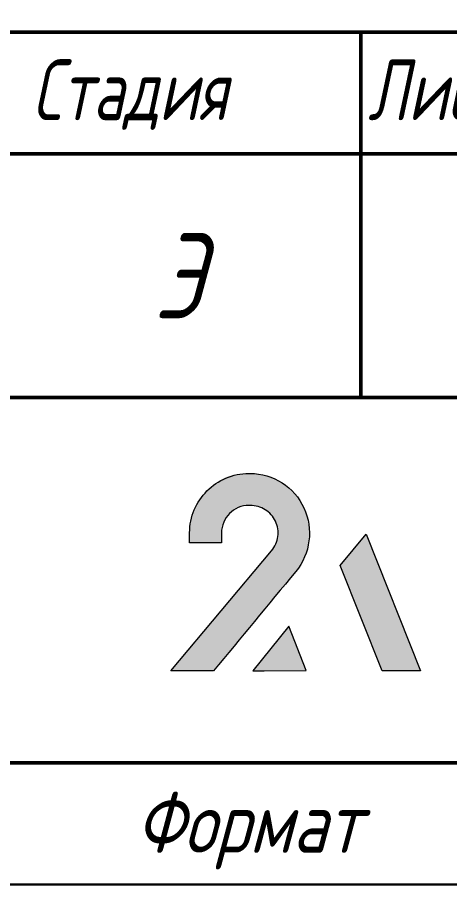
# Model space of a CAD drawing. Header units: millimetres. Extents: x 5341 to 134645, y 2795 to 129189.
# Drawn here: x 62930 to 64706, y 68566 to 72127 of the extents above; entities that cross this region are included whole.
import ezdxf

# ---------------------------------------------------------------- set-up
doc = ezdxf.new("R2010")
doc.units = ezdxf.units.MM
doc.layers.add('peregorodki', color=7, linetype='Continuous', lineweight=20)
doc.layers.add('АР_Рамка', color=7, linetype='Continuous', lineweight=30)
doc.styles.add('GOST 2.304', font='CS_Gost2304.shx', dxfattribs={"oblique": 15})
doc.styles.add('ГОСТ 2.304', font='CS_Gost2304.shx')

# ---------------------------------------------------------------- blocks, each defined once
blk = doc.blocks.new('ЛОГО 2А')
h = blk.add_hatch(color=242)
h.dxf.hatch_style = 1
edge = h.paths.add_edge_path()
edge.add_spline(control_points=[(16951.153, 23259.784), (16950.783, 23260.721), (16950.412, 23261.658), (16950.412, 23261.658)], knot_values=[0, 0, 0, 0, 0.1, 0.1, 0.1, 0.1], degree=3, periodic=0)
edge.add_spline(control_points=[(16950.412, 23261.658), (16950.412, 23261.658), (16949.702, 23260.801), (16949.702, 23260.801)], knot_values=[0.600004, 0.600004, 0.600004, 0.600004, 1, 1, 1, 1], degree=3, periodic=0)
edge.add_spline(control_points=[(16949.702, 23260.801), (16949.702, 23260.801), (16950.846, 23257.91), (16950.846, 23257.91)], knot_values=[0.400002, 0.400002, 0.400002, 0.400002, 0.6, 0.6, 0.6, 0.6], degree=3, periodic=0)
edge.add_spline(control_points=[(16950.846, 23257.91), (16950.846, 23257.91), (16951.895, 23257.91), (16951.895, 23257.91)], knot_values=[0.200002, 0.200002, 0.200002, 0.200002, 0.4, 0.4, 0.4, 0.4], degree=3, periodic=0)
edge.add_spline(control_points=[(16951.895, 23257.91), (16951.895, 23257.91), (16951.524, 23258.847), (16951.153, 23259.784)], knot_values=[0.1, 0.1, 0.1, 0.1, 0.2, 0.2, 0.2, 0.2], degree=3, periodic=0)
edge = h.paths.add_edge_path(flags=17)
edge.add_spline(control_points=[(16948.766, 23257.923), (16948.766, 23257.923), (16948.297, 23259.14), (16948.297, 23259.14)], knot_values=[0.600004, 0.600004, 0.600004, 0.600004, 1, 1, 1, 1], degree=3, periodic=0)
edge.add_spline(control_points=[(16948.297, 23259.14), (16948.297, 23259.14), (16948.05, 23258.833), (16947.804, 23258.525)], knot_values=[0, 0, 0, 0, 0.1, 0.1, 0.1, 0.1], degree=3, periodic=0)
edge.add_spline(control_points=[(16947.804, 23258.525), (16947.557, 23258.217), (16947.31, 23257.91), (16947.31, 23257.91)], knot_values=[0.1, 0.1, 0.1, 0.1, 0.2, 0.2, 0.2, 0.2], degree=3, periodic=0)
edge.add_spline(control_points=[(16947.31, 23257.91), (16947.31, 23257.91), (16947.31, 23257.91), (16947.622, 23257.91), (16947.622, 23257.91)], knot_values=[0.2, 0.2, 0.2, 0.2, 0.3, 0.4, 0.4, 0.4, 0.4], degree=3, periodic=0)
edge.add_spline(control_points=[(16947.622, 23257.91), (16947.622, 23257.91), (16948.766, 23257.923), (16948.766, 23257.923)], knot_values=[0.400002, 0.400002, 0.400002, 0.400002, 0.6, 0.6, 0.6, 0.6], degree=3, periodic=0)
edge = h.paths.add_edge_path()
edge.add_spline(control_points=[(16946.229, 23257.91), (16946.986, 23258.819), (16947.717, 23259.713), (16948.484, 23260.634), (16948.484, 23260.634)], knot_values=[0.863636, 0.863636, 0.863636, 0.863636, 0.886364, 0.909091, 0.909091, 0.909091, 0.909091], degree=3, periodic=0)
edge.add_spline(control_points=[(16948.484, 23260.634), (16948.685, 23260.878), (16948.807, 23261.17), (16948.845, 23261.472), (16948.845, 23261.472)], knot_values=[0.818182, 0.818182, 0.818182, 0.818182, 0.840909, 0.863636, 0.863636, 0.863636, 0.863636], degree=3, periodic=0)
edge.add_spline(control_points=[(16948.845, 23261.472), (16948.884, 23261.774), (16948.839, 23262.087), (16948.707, 23262.373), (16948.707, 23262.373)], knot_values=[0.772727, 0.772727, 0.772727, 0.772727, 0.795455, 0.818182, 0.818182, 0.818182, 0.818182], degree=3, periodic=0)
edge.add_spline(control_points=[(16948.707, 23262.373), (16948.574, 23262.66), (16948.364, 23262.896), (16948.107, 23263.06), (16948.107, 23263.06)], knot_values=[0.727273, 0.727273, 0.727273, 0.727273, 0.75, 0.772727, 0.772727, 0.772727, 0.772727], degree=3, periodic=0)
edge.add_spline(control_points=[(16948.107, 23263.06), (16947.85, 23263.224), (16947.548, 23263.317), (16947.233, 23263.317), (16947.233, 23263.317)], knot_values=[0.681818, 0.681818, 0.681818, 0.681818, 0.704545, 0.727273, 0.727273, 0.727273, 0.727273], degree=3, periodic=0)
edge.add_spline(control_points=[(16947.233, 23263.317), (16947.233, 23263.317), (16947.204, 23263.317), (16947.204, 23263.317), (16947.204, 23263.317)], knot_values=[0.636364, 0.636364, 0.636364, 0.636364, 0.659091, 0.681818, 0.681818, 0.681818, 0.681818], degree=3, periodic=0)
edge.add_spline(control_points=[(16947.204, 23263.317), (16946.755, 23263.317), (16946.348, 23263.134), (16946.052, 23262.838), (16946.052, 23262.838)], knot_values=[0.590909, 0.590909, 0.590909, 0.590909, 0.613636, 0.636364, 0.636364, 0.636364, 0.636364], degree=3, periodic=0)
edge.add_spline(control_points=[(16946.052, 23262.838), (16945.758, 23262.544), (16945.576, 23262.137), (16945.576, 23261.687), (16945.576, 23261.687)], knot_values=[0.545455, 0.545455, 0.545455, 0.545455, 0.568182, 0.590909, 0.590909, 0.590909, 0.590909], degree=3, periodic=0)
edge.add_spline(control_points=[(16945.576, 23261.687), (16945.576, 23261.687), (16945.576, 23261.418), (16945.576, 23261.418), (16945.576, 23261.418)], knot_values=[0.5, 0.5, 0.5, 0.5, 0.522727, 0.545455, 0.545455, 0.545455, 0.545455], degree=3, periodic=0)
edge.add_spline(control_points=[(16945.576, 23261.418), (16945.576, 23261.418), (16946.45, 23261.418), (16946.45, 23261.418), (16946.45, 23261.418)], knot_values=[0.454545, 0.454545, 0.454545, 0.454545, 0.477273, 0.5, 0.5, 0.5, 0.5], degree=3, periodic=0)
edge.add_spline(control_points=[(16946.45, 23261.418), (16946.45, 23261.418), (16946.45, 23261.687), (16946.45, 23261.687), (16946.45, 23261.687)], knot_values=[0.409091, 0.409091, 0.409091, 0.409091, 0.431818, 0.454545, 0.454545, 0.454545, 0.454545], degree=3, periodic=0)
edge.add_spline(control_points=[(16946.45, 23261.687), (16946.45, 23261.896), (16946.534, 23262.086), (16946.671, 23262.222), (16946.671, 23262.222)], knot_values=[0.363636, 0.363636, 0.363636, 0.363636, 0.386364, 0.409091, 0.409091, 0.409091, 0.409091], degree=3, periodic=0)
edge.add_spline(control_points=[(16946.671, 23262.222), (16946.807, 23262.358), (16946.995, 23262.442), (16947.204, 23262.442), (16947.204, 23262.442)], knot_values=[0.318182, 0.318182, 0.318182, 0.318182, 0.340909, 0.363636, 0.363636, 0.363636, 0.363636], degree=3, periodic=0)
edge.add_spline(control_points=[(16947.233, 23262.442), (16947.382, 23262.442), (16947.524, 23262.4), (16947.644, 23262.325), (16947.644, 23262.325)], knot_values=[0.227273, 0.227273, 0.227273, 0.227273, 0.25, 0.272727, 0.272727, 0.272727, 0.272727], degree=3, periodic=0)
edge.add_spline(control_points=[(16947.644, 23262.325), (16947.644, 23262.325), (16947.645, 23262.325), (16947.645, 23262.325), (16947.645, 23262.325)], knot_values=[0.181818, 0.181818, 0.181818, 0.181818, 0.204545, 0.227273, 0.227273, 0.227273, 0.227273], degree=3, periodic=0)
edge.add_spline(control_points=[(16947.645, 23262.325), (16947.765, 23262.249), (16947.865, 23262.141), (16947.928, 23262.008), (16947.928, 23262.008)], knot_values=[0.136364, 0.136364, 0.136364, 0.136364, 0.159091, 0.181818, 0.181818, 0.181818, 0.181818], degree=3, periodic=0)
edge.add_spline(control_points=[(16947.928, 23262.008), (16947.991, 23261.877), (16948.012, 23261.732), (16947.994, 23261.592), (16947.994, 23261.592)], knot_values=[0.090909, 0.090909, 0.090909, 0.090909, 0.113636, 0.136364, 0.136364, 0.136364, 0.136364], degree=3, periodic=0)
edge.add_spline(control_points=[(16947.994, 23261.592), (16947.975, 23261.451), (16947.917, 23261.314), (16947.821, 23261.2), (16947.821, 23261.2)], knot_values=[0.045455, 0.045455, 0.045455, 0.045455, 0.068182, 0.090909, 0.090909, 0.090909, 0.090909], degree=3, periodic=0)
edge.add_spline(control_points=[(16947.821, 23261.2), (16947.821, 23261.2), (16947.132, 23260.377), (16946.443, 23259.555)], knot_values=[0.022727, 0.022727, 0.022727, 0.022727, 0.045455, 0.045455, 0.045455, 0.045455], degree=3, periodic=0)
edge.add_spline(control_points=[(16946.443, 23259.555), (16945.754, 23258.732), (16945.064, 23257.91), (16945.064, 23257.91)], knot_values=[0, 0, 0, 0, 0.022727, 0.022727, 0.022727, 0.022727], degree=3, periodic=0)
edge.add_spline(control_points=[(16945.064, 23257.91), (16945.064, 23257.91), (16946.229, 23257.91), (16946.229, 23257.91), (16946.229, 23257.91)], knot_values=[0.909091, 0.909091, 0.909091, 0.909091, 0.954545, 1, 1, 1, 1], degree=3, periodic=0)
at = {"layer": 'peregorodki', "color": 242}
for points, knots in [([(16946.052, 23262.838), (16946.052, 23262.838), (16946.348, 23263.134), (16946.755, 23263.317), (16947.204, 23263.317)], [0.59090909, 0.59090909, 0.59090909, 0.59090909, 0.5909091, 0.63636364, 0.63636364, 0.63636364, 0.63636364]), ([(16947.204, 23263.317), (16947.204, 23263.317), (16947.204, 23263.317), (16947.233, 23263.317), (16947.233, 23263.317)], [0.63636364, 0.63636364, 0.63636364, 0.63636364, 0.63636365, 0.68181818, 0.68181818, 0.68181818, 0.68181818]), ([(16947.233, 23263.317), (16947.233, 23263.317), (16947.548, 23263.317), (16947.85, 23263.224), (16948.107, 23263.06)], [0.68181818, 0.68181818, 0.68181818, 0.68181818, 0.68181819, 0.72727273, 0.72727273, 0.72727273, 0.72727273]), ([(16948.107, 23263.06), (16948.107, 23263.06), (16948.364, 23262.896), (16948.574, 23262.66), (16948.707, 23262.373)], [0.72727273, 0.72727273, 0.72727273, 0.72727273, 0.72727274, 0.77272727, 0.77272727, 0.77272727, 0.77272727]), ([(16945.576, 23261.687), (16945.576, 23261.687), (16945.576, 23262.137), (16945.758, 23262.544), (16946.052, 23262.838)], [0.54545455, 0.54545455, 0.54545455, 0.54545455, 0.54545456, 0.59090909, 0.59090909, 0.59090909, 0.59090909]), ([(16947.204, 23262.442), (16947.204, 23262.442), (16946.995, 23262.442), (16946.807, 23262.358), (16946.671, 23262.222)], [0.31818182, 0.31818182, 0.31818182, 0.31818182, 0.31818183, 0.36363636, 0.36363636, 0.36363636, 0.36363636]), ([(16947.233, 23262.442), (16947.233, 23262.442), (16947.233, 23262.442), (16947.204, 23262.442), (16947.204, 23262.442)], [0.27272727, 0.27272727, 0.27272727, 0.27272727, 0.27272728, 0.31818182, 0.31818182, 0.31818182, 0.31818182]), ([(16947.644, 23262.325), (16947.644, 23262.325), (16947.524, 23262.4), (16947.382, 23262.442), (16947.233, 23262.442)], [0.22727273, 0.22727273, 0.22727273, 0.22727273, 0.22727274, 0.27272727, 0.27272727, 0.27272727, 0.27272727]), ([(16946.671, 23262.222), (16946.671, 23262.222), (16946.534, 23262.086), (16946.45, 23261.896), (16946.45, 23261.687)], [0.36363636, 0.36363636, 0.36363636, 0.36363636, 0.36363637, 0.40909091, 0.40909091, 0.40909091, 0.40909091]), ([(16947.645, 23262.325), (16947.645, 23262.325), (16947.645, 23262.325), (16947.644, 23262.325), (16947.644, 23262.325)], [0.18181818, 0.18181818, 0.18181818, 0.18181818, 0.18181819, 0.22727273, 0.22727273, 0.22727273, 0.22727273]), ([(16947.928, 23262.008), (16947.928, 23262.008), (16947.865, 23262.141), (16947.765, 23262.249), (16947.645, 23262.325)], [0.13636364, 0.13636364, 0.13636364, 0.13636364, 0.13636365, 0.18181818, 0.18181818, 0.18181818, 0.18181818]), ([(16948.707, 23262.373), (16948.707, 23262.373), (16948.839, 23262.087), (16948.884, 23261.774), (16948.845, 23261.472)], [0.77272727, 0.77272727, 0.77272727, 0.77272727, 0.77272728, 0.81818182, 0.81818182, 0.81818182, 0.81818182]), ([(16947.994, 23261.592), (16947.994, 23261.592), (16948.012, 23261.732), (16947.991, 23261.877), (16947.928, 23262.008)], [0.09090909, 0.09090909, 0.09090909, 0.09090909, 0.0909091, 0.13636364, 0.13636364, 0.13636364, 0.13636364]), ([(16945.576, 23261.418), (16945.576, 23261.418), (16945.576, 23261.418), (16945.576, 23261.687), (16945.576, 23261.687)], [0.5, 0.5, 0.5, 0.5, 0.50000001, 0.54545455, 0.54545455, 0.54545455, 0.54545455]), ([(16946.45, 23261.687), (16946.45, 23261.687), (16946.45, 23261.687), (16946.45, 23261.418), (16946.45, 23261.418)], [0.40909091, 0.40909091, 0.40909091, 0.40909091, 0.40909092, 0.45454545, 0.45454545, 0.45454545, 0.45454545]), ([(16947.821, 23261.2), (16947.821, 23261.2), (16947.917, 23261.314), (16947.975, 23261.451), (16947.994, 23261.592)], [0.04545455, 0.04545455, 0.04545455, 0.04545455, 0.04545456, 0.09090909, 0.09090909, 0.09090909, 0.09090909]), ([(16949.702, 23260.801), (16949.702, 23260.801), (16949.702, 23260.801), (16950.412, 23261.658), (16950.412, 23261.658)], [0.6, 0.6, 0.6, 0.6, 0.6, 1, 1, 1, 1]), ([(16946.45, 23261.418), (16946.45, 23261.418), (16946.45, 23261.418), (16945.576, 23261.418), (16945.576, 23261.418)], [0.45454545, 0.45454545, 0.45454545, 0.45454545, 0.45454546, 0.5, 0.5, 0.5, 0.5]), ([(16948.845, 23261.472), (16948.845, 23261.472), (16948.807, 23261.17), (16948.685, 23260.878), (16948.484, 23260.634)], [0.81818182, 0.81818182, 0.81818182, 0.81818182, 0.81818183, 0.86363636, 0.86363636, 0.86363636, 0.86363636]), ([(16950.846, 23257.91), (16950.846, 23257.91), (16950.846, 23257.91), (16949.702, 23260.801), (16949.702, 23260.801)], [0.4, 0.4, 0.4, 0.4, 0.4, 0.6, 0.6, 0.6, 0.6]), ([(16948.484, 23260.634), (16948.484, 23260.634), (16947.717, 23259.713), (16946.986, 23258.819), (16946.229, 23257.91)], [0.86363636, 0.86363636, 0.86363636, 0.86363636, 0.86363637, 0.90909091, 0.90909091, 0.90909091, 0.90909091]), ([(16948.766, 23257.923), (16948.766, 23257.923), (16948.766, 23257.923), (16948.297, 23259.14), (16948.297, 23259.14)], [0.6, 0.6, 0.6, 0.6, 0.6, 1, 1, 1, 1]), ([(16946.229, 23257.91), (16946.229, 23257.91), (16946.229, 23257.91), (16945.064, 23257.91), (16945.064, 23257.91)], [0.90909091, 0.90909091, 0.90909091, 0.90909091, 0.90909092, 1, 1, 1, 1]), ([(16947.31, 23257.91), (16947.31, 23257.91), (16947.31, 23257.91), (16947.622, 23257.91), (16947.622, 23257.91)], [0.2, 0.2, 0.2, 0.2, 0.2, 0.4, 0.4, 0.4, 0.4]), ([(16947.622, 23257.91), (16947.622, 23257.91), (16947.622, 23257.91), (16948.766, 23257.923), (16948.766, 23257.923)], [0.4, 0.4, 0.4, 0.4, 0.4, 0.6, 0.6, 0.6, 0.6]), ([(16951.895, 23257.91), (16951.895, 23257.91), (16951.895, 23257.91), (16950.846, 23257.91), (16950.846, 23257.91)], [0.2, 0.2, 0.2, 0.2, 0.2, 0.4, 0.4, 0.4, 0.4])]:
    blk.add_open_spline(points, degree=3, knots=knots, dxfattribs=at)
for points in [[(16950.412, 23261.658), (16950.412, 23261.658), (16951.895, 23257.91), (16951.895, 23257.91)], [(16945.064, 23257.91), (16945.064, 23257.91), (16947.821, 23261.2), (16947.821, 23261.2)], [(16948.297, 23259.14), (16948.297, 23259.14), (16947.31, 23257.91), (16947.31, 23257.91)]]:
    blk.add_open_spline(points, degree=3, dxfattribs=at)

msp = doc.modelspace()

# ---------------------------------------------------------------- linework, layer by layer
at = {"layer": 'АР_Рамка'}
msp.add_line((5341.3, 68565.7), (68341.3, 68565.7), dxfattribs=at)
at = {"layer": 'АР_Рамка', "lineweight": 50}
msp.add_lwpolyline([(67841.3, 69065.7), (7341.3, 69065.7), (7341.3, 127465.7), (67841.3, 127465.7), (67841.3, 69065.7)], close=True, dxfattribs=at)
for points in [[(67841.3, 72065.7), (49341.3, 72065.7)], [(64341.3, 70565.7), (64341.3, 72065.7)], [(67841.3, 71565.7), (62841.3, 71565.7)], [(67841.3, 70565.7), (55841.3, 70565.7)]]:
    msp.add_lwpolyline(points, dxfattribs=at)

# ---------------------------------------------------------------- block references
at = {"layer": 'АР_Рамка', "xscale": 150, "yscale": 150, "zscale": 150}
msp.add_blockref('ЛОГО 2А', (-2478199, -3419243.5), dxfattribs=at)

# ---------------------------------------------------------------- texts
at = {"linetype": 'Continuous', "lineweight": 25, "style": 'ГОСТ 2.304', "oblique": 12, "width": 0.9}
msp.add_text('Стадия     Лист        Листов', height=250, dxfattribs=at).set_placement((62990.8, 71704.4))
at = {"layer": 'АР_Рамка', "style": 'GOST 2.304'}
for s, insert, char_height, width, attachment_point in [('Э', (63591.3, 71065.7), 350, 1500, 5), ('{\\W1;Формат    А}', (63413.3, 68946.4), 250, 4475.625, 1)]:
    msp.add_mtext(s, dxfattribs=dict(at, insert=insert, char_height=char_height, width=width, attachment_point=attachment_point))

doc.saveas('drawing.dxf')
